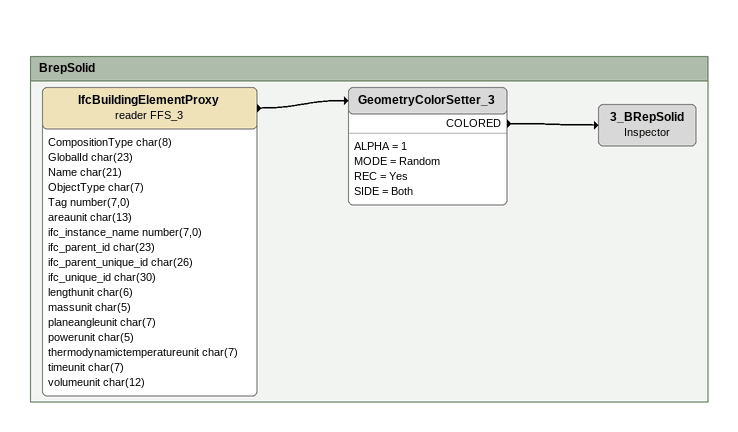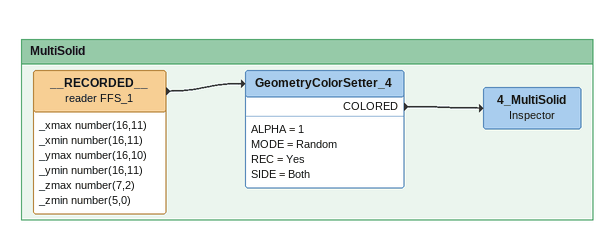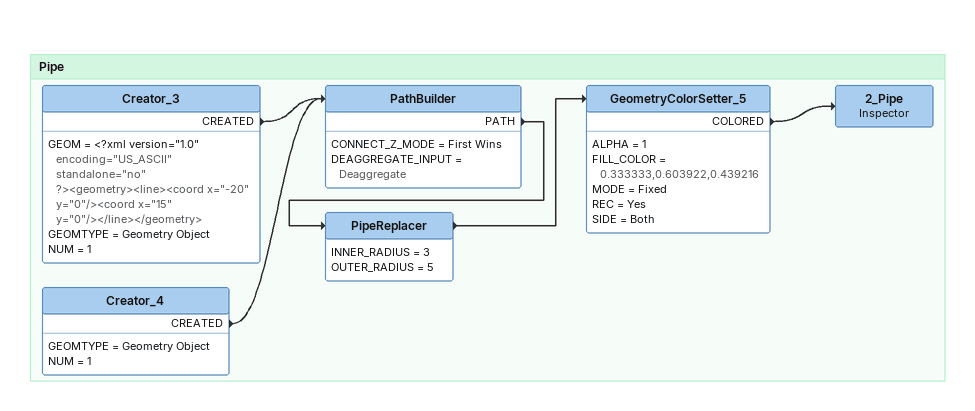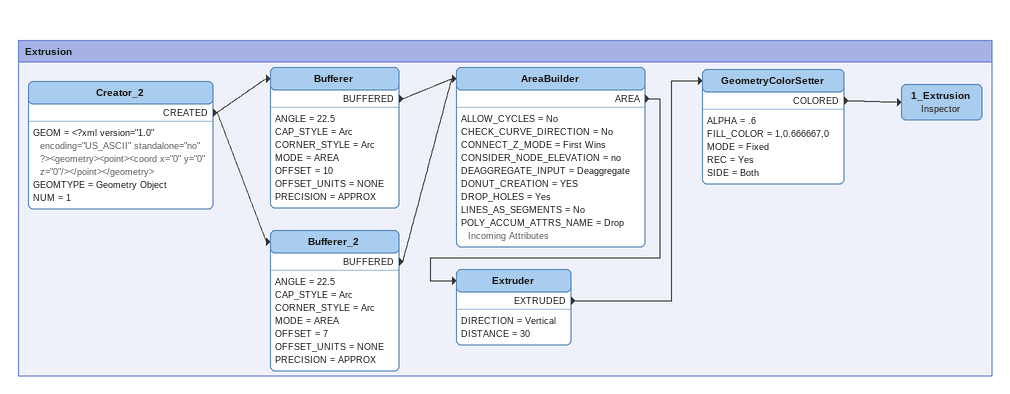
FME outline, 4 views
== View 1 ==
Bookmark: BrepSolid
IfcBuildingElementProxy (reader FFS_3)
    attributes: CompositionType char(8), GlobalId char(23), Name char(21), ObjectType char(7), Tag number(7,0), areaunit char(13), ifc_instance_name number(7,0), ifc_parent_id char(23), ifc_parent_unique_id char(26), ifc_unique_id char(30), lengthunit char(6), massunit char(5), planeangleunit char(7), powerunit char(5), thermodynamictemperatureunit char(7), timeunit char(7), volumeunit char(12)
    -> GeometryColorSetter_3
GeometryColorSetter_3
    ALPHA = 1
    MODE = Random
    REC = Yes
    SIDE = Both
    COLORED -> 3_BRepSolid
3_BRepSolid: Inspector

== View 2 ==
Bookmark: MultiSolid
__RECORDED__ (reader FFS_1)
    attributes: _xmax number(16,11), _xmin number(16,11), _ymax number(16,10), _ymin number(16,11), _zmax number(7,2), _zmin number(5,0)
    -> GeometryColorSetter_4
GeometryColorSetter_4
    ALPHA = 1
    MODE = Random
    REC = Yes
    SIDE = Both
    COLORED -> 4_MultiSolid
4_MultiSolid: Inspector

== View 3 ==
Bookmark: Pipe
Creator_3
    GEOM = <?xml version="1.0" encoding="US_ASCII" standalone="no" ?><geometry><line><coord x="-20" y="0"/><coord x="15" y="0"/></line></geometry>
    GEOMTYPE = Geometry Object
    NUM = 1
    CREATED -> PathBuilder
Creator_4
    GEOMTYPE = Geometry Object
    NUM = 1
    CREATED -> PathBuilder
PathBuilder
    CONNECT_Z_MODE = First Wins
    DEAGGREGATE_INPUT = Deaggregate
    PATH -> PipeReplacer
PipeReplacer
    INNER_RADIUS = 3
    OUTER_RADIUS = 5
    -> GeometryColorSetter_5
GeometryColorSetter_5
    ALPHA = 1
    FILL_COLOR = 0.333333,0.603922,0.439216
    MODE = Fixed
    REC = Yes
    SIDE = Both
    COLORED -> 2_Pipe
2_Pipe: Inspector

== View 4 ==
Bookmark: Extrusion
Creator_2
    GEOM = <?xml version="1.0" encoding="US_ASCII" standalone="no" ?><geometry><point><coord x="0" y="0" z="0"/></point></geometry>
    GEOMTYPE = Geometry Object
    NUM = 1
    CREATED -> Bufferer
    CREATED -> Bufferer_2
Bufferer
    ANGLE = 22.5
    CAP_STYLE = Arc
    CORNER_STYLE = Arc
    MODE = AREA
    OFFSET = 10
    OFFSET_UNITS = NONE
    PRECISION = APPROX
    BUFFERED -> AreaBuilder
Bufferer_2
    ANGLE = 22.5
    CAP_STYLE = Arc
    CORNER_STYLE = Arc
    MODE = AREA
    OFFSET = 7
    OFFSET_UNITS = NONE
    PRECISION = APPROX
    BUFFERED -> AreaBuilder
AreaBuilder
    ALLOW_CYCLES = No
    CHECK_CURVE_DIRECTION = No
    CONNECT_Z_MODE = First Wins
    CONSIDER_NODE_ELEVATION = no
    DEAGGREGATE_INPUT = Deaggregate
    DONUT_CREATION = YES
    DROP_HOLES = Yes
    LINES_AS_SEGMENTS = No
    POLY_ACCUM_ATTRS_NAME = Drop Incoming Attributes
    AREA -> Extruder
Extruder
    DIRECTION = Vertical
    DISTANCE = 30
    EXTRUDED -> GeometryColorSetter
GeometryColorSetter
    ALPHA = .6
    FILL_COLOR = 1,0.666667,0
    MODE = Fixed
    REC = Yes
    SIDE = Both
    COLORED -> 1_Extrusion
1_Extrusion: Inspector
